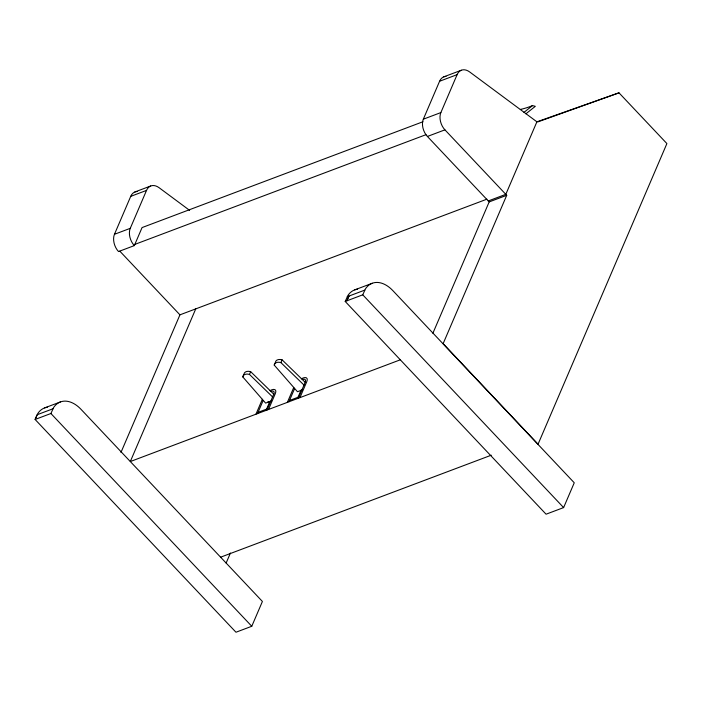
<?xml version="1.0" encoding="UTF-8"?>
<svg xmlns="http://www.w3.org/2000/svg" width="702" height="702" viewBox="0 0 702 702"><rect width="100%" height="100%" fill="white"/><g stroke="black" fill="none" stroke-linecap="round" stroke-linejoin="round"><path stroke-width="1.05" d="M422.973 121.736L142.058 227.58L134.336 245.603L118.533 251.562A12.697 8.047 69.4 0 1 114.461 234.292L130.721 196.358A16.041 10.17 69.4 0 1 137.144 191.488M52.931 408.792L37.118 414.742L35.1 419.463L50.904 413.504L53.694 407.414A31.608 20.042 69.4 0 1 81.028 409.345L262.408 601.465L251.772 626.272L235.969 632.23L35.1 419.463L37.89 413.373A31.608 20.042 69.4 0 1 47.359 407.213M134.336 245.603A12.697 8.047 69.4 0 1 130.265 228.334L146.525 190.409A16.041 10.17 69.4 0 1 159.135 187.741L189.61 210.354M120.963 452.439L179.94 314.838L486.907 199.166M195.744 308.88L130.309 461.547L400.043 359.907M271.288 400.974L265.628 403.106L242.795 376.93L243.98 374.157A6.511 4.203 23.2 0 1 250.649 371.648L273.762 394.155L266.944 410.065M242.795 376.93A6.511 4.203 23.2 0 1 249.464 374.42L250.649 371.648M302.193 389.943L297.481 391.725L274.219 365.093L275.403 362.32A6.511 4.203 23.2 0 1 282.072 359.81L305.186 382.309L298.368 398.218M255.949 414.206L262.346 399.289M257.52 413.618L263.153 400.473M274.219 365.093A6.511 4.203 23.2 0 1 280.879 362.583L282.072 359.81M266.321 409.731L269.243 402.904A6.511 2.773 -43.4 0 1 269.919 401.658M268.515 409.468L275.333 393.559A8.687 3.703 -43.4 0 0 269.954 390.654M287.372 402.369L293.761 387.451M288.943 401.772L294.568 388.636M226.132 563.048L230.44 553M297.745 397.894L300.667 391.058A6.511 2.773 -43.4 0 1 301.333 389.821M299.938 397.63L306.756 381.721A8.687 3.703 -43.4 0 0 301.369 378.808M345.2 301.439L362.75 294.822L365.54 288.733A31.608 20.042 69.4 0 1 392.883 290.663L574.254 482.783L563.618 507.59L546.068 514.206L345.2 301.439L347.99 295.34A31.608 20.042 69.4 0 1 357.458 289.189M432.88 333.248L489.171 201.913L427.395 136.46A12.697 8.047 69.4 0 1 423.332 119.191L439.584 81.256A16.041 10.17 69.4 0 1 446.007 76.378M440.865 112.583L457.116 74.649A16.041 10.17 69.4 0 1 469.726 71.99L536.898 121.815L618.988 92.831L666.9 143.577L538.048 444.217L443.129 343.673L506.721 195.305L444.928 129.852A12.697 8.047 69.4 0 1 440.865 112.583L423.332 119.191M536.898 121.815L505.817 194.34L488.259 200.956M523.964 112.381L532.52 105.581L535.31 106.335L525.903 113.812M134.872 191.962L150.676 186.004M443.734 76.86L461.275 70.253M130.721 196.358L146.525 190.409M439.584 81.256L457.116 74.649M114.461 234.292L130.265 228.334M134.854 244.384L426.017 134.67M427.395 136.46L444.928 129.852M618.988 92.831L537.89 121.885M489.171 201.913L506.721 195.305M354.712 289.873L372.262 283.266M44.612 407.897L60.416 401.948M347.218 296.718L364.777 290.11M258.073 412.337L267.497 408.783M289.487 400.491L298.92 396.946M220.612 557.195L491.268 455.203M280.879 362.583L304.001 385.082M249.464 374.42L272.578 396.928M362.75 294.822L563.618 507.59M268.032 401.614L269.243 402.904M119.805 251.14L179.94 314.838M50.904 413.504L251.772 626.272M302.43 379.519A6.511 2.773 -43.4 0 1 305.186 382.309M271.016 391.356A6.511 2.773 -43.4 0 1 273.762 394.155M532.52 105.581A108.011 81.853 51.5 0 1 520.34 109.442M348.148 297.525L346.946 300.781L348.973 296.06L348.148 297.525"/></g></svg>
